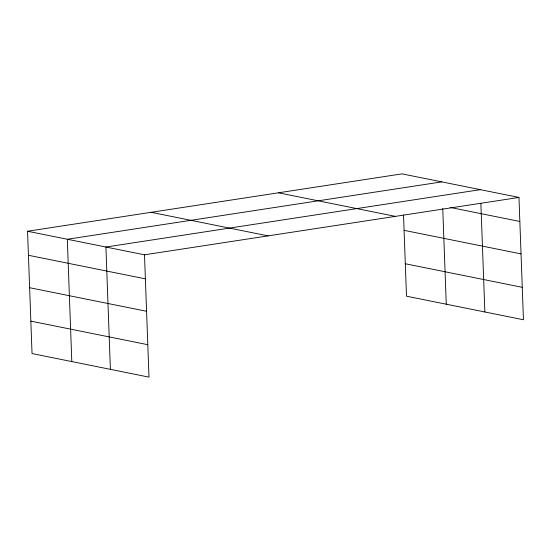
<?xml version="1.0" encoding="UTF-8"?>
<svg xmlns="http://www.w3.org/2000/svg" width="551" height="551" viewBox="0 0 551 551"><rect width="100%" height="100%" fill="white"/><g stroke="black" fill="none" stroke-linecap="round" stroke-linejoin="round"><path stroke-width="0.83" d="M27.55 231.248L144.5 254.81L148.99 377.132L32.034 353.563L27.55 231.248L402.01 173.868L518.966 197.437L523.45 319.752L406.5 296.19L403.518 214.973M441.778 181.878L67.312 239.258L71.802 361.58M480.369 189.654L105.909 247.034L110.393 369.356M144.5 254.81L518.966 197.437M450.208 207.438L519.848 221.468M278.441 192.802L395.391 216.371M404.083 230.339L521.032 253.901M151.126 212.307L268.075 235.876M405.309 263.757L522.258 287.319M28.432 255.278L145.381 278.847M29.623 287.712L146.573 311.281M30.849 321.13L147.799 344.699M480.871 203.388L484.852 311.976M442.749 208.471L446.262 304.2"/></g></svg>
